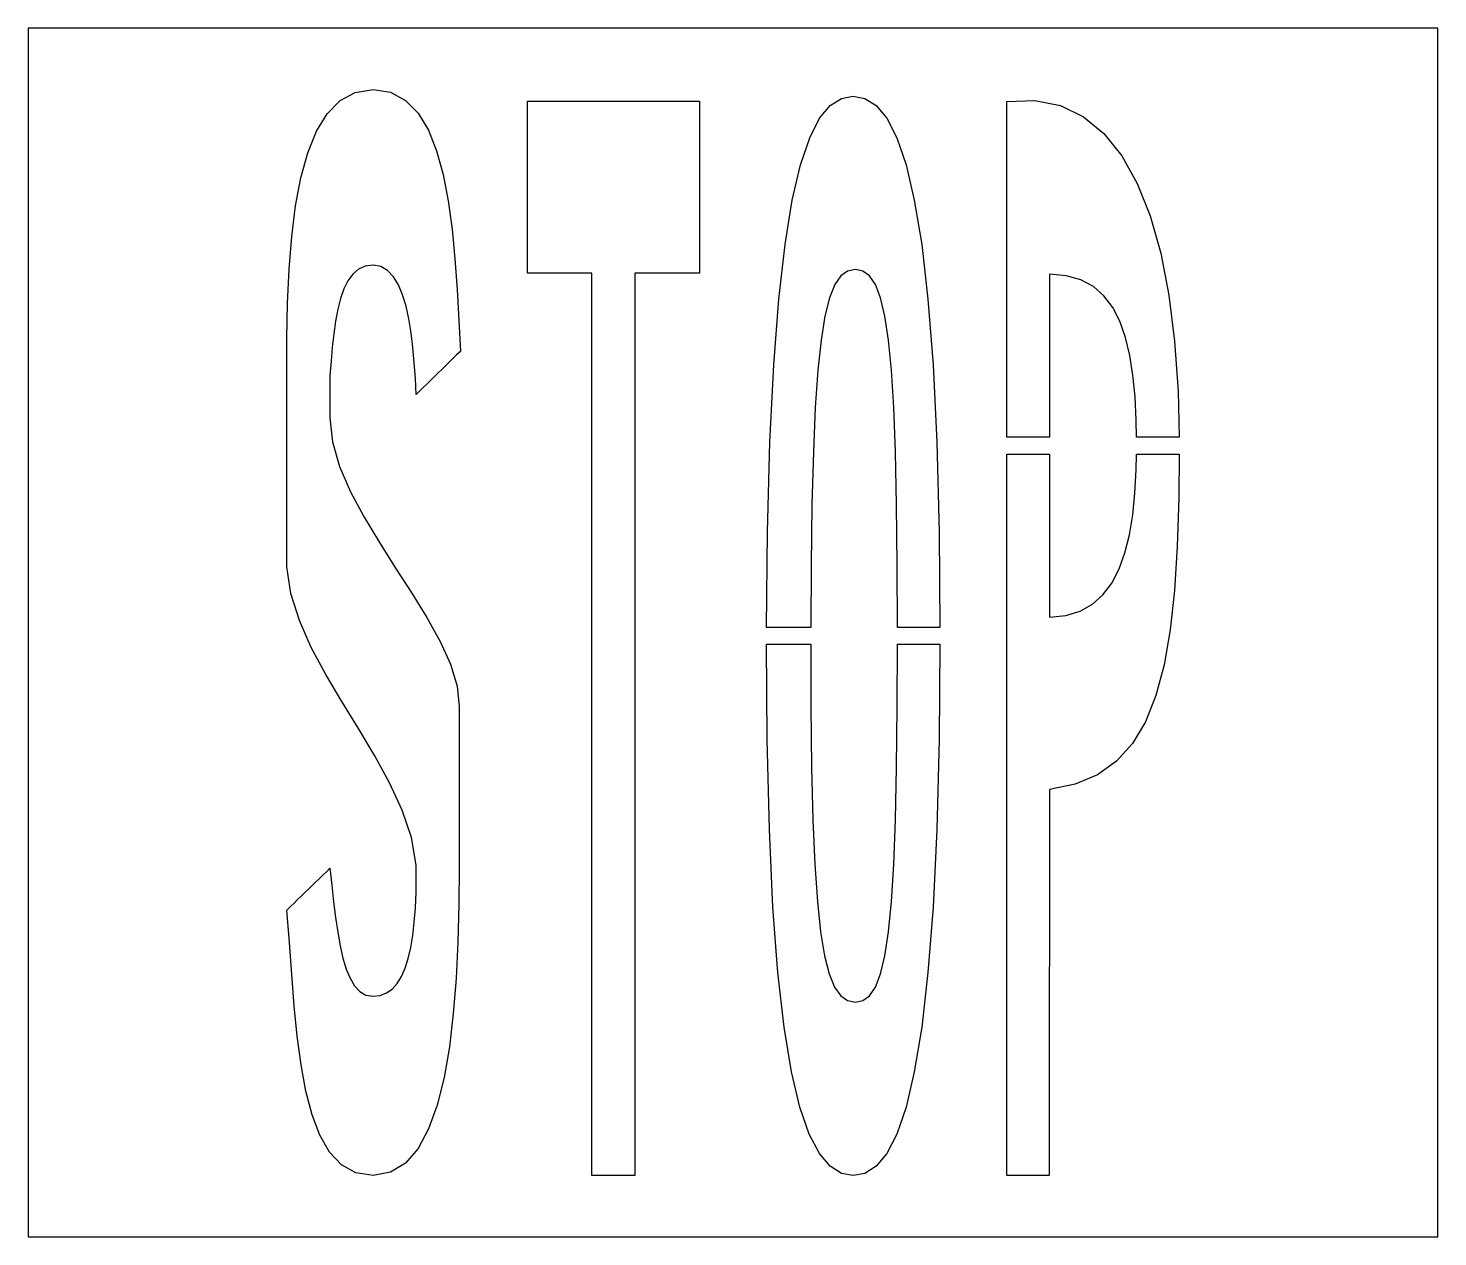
# Model space of a CAD drawing. Extents: x 0 to 63, y 0 to 54.
import ezdxf

# ---------------------------------------------------------------- set-up
doc = ezdxf.new("R2010")
doc.units = 0
doc.layers.add('CUT', color=7, linetype='Continuous')
doc.layers.add('OUTSIDE', color=1, linetype='Continuous')

msp = doc.modelspace()

# ---------------------------------------------------------------- linework, layer by layer
at = {"layer": 'CUT'}
for points in [[(17.4281, 50.2056), (17.8841, 49.4472), (18.2537, 48.5256), (18.5465, 47.4696), (18.7769, 46.2936), (18.9497, 45.0264), (19.0745, 43.6968), (19.1753, 42.3288), (19.2473, 40.9416), (19.3145, 39.5592), (19.1465, 39.4008), (18.9833, 39.2376), (18.8201, 39.0792), (18.6521, 38.916), (18.4889, 38.7576), (18.3257, 38.5992), (18.1577, 38.436), (17.9945, 38.2776), (17.8313, 38.1144), (17.6633, 37.956), (17.5001, 37.7976), (17.3369, 37.6344), (17.3033, 38.3448), (17.2553, 39.0504), (17.1977, 39.732), (17.1161, 40.3896), (17.0153, 41.0088), (16.8905, 41.58), (16.7321, 42.0888), (16.5497, 42.5352), (16.3241, 42.8952), (16.0649, 43.1688), (15.7625, 43.3464), (15.4121, 43.4088), (15.0617, 43.3656), (14.7641, 43.2312), (14.5049, 43.0152), (14.2889, 42.7176), (14.1065, 42.3528), (13.9577, 41.9304), (13.8329, 41.4456), (13.7369, 40.9176), (13.6553, 40.3464), (13.5881, 39.7464), (13.5353, 39.1176), (13.4873, 38.4696), (13.4873, 38.3112), (13.4873, 38.1576), (13.4873, 37.9992), (13.4873, 37.8456), (13.4873, 37.6872), (13.4873, 37.5336), (13.4873, 37.3752), (13.4873, 37.2216), (13.4873, 37.0632), (13.4873, 36.9096), (13.4873, 36.7512), (13.4873, 36.5976), (13.6025, 35.5176), (13.9193, 34.4136), (14.4041, 33.2904), (15.0089, 32.1528), (15.6953, 31.0152), (16.4201, 29.8776), (17.1449, 28.7592), (17.8217, 27.6648), (18.4121, 26.604), (18.8777, 25.5816), (19.1753, 24.6072), (19.2617, 23.6952), (19.2617, 23.1), (19.2617, 22.5), (19.2617, 21.9048), (19.2617, 21.3048), (19.2617, 20.7048), (19.2617, 20.1096), (19.2617, 19.5096), (19.2617, 18.9144), (19.2617, 18.3144), (19.2617, 17.7144), (19.2617, 17.1192), (19.2617, 16.5192), (19.2425, 14.844), (19.2041, 13.1736), (19.1225, 11.5416), (18.9977, 9.972), (18.8249, 8.4888), (18.5849, 7.1208), (18.2777, 5.8872), (17.8937, 4.8216), (17.4233, 3.948), (16.8569, 3.2952), (16.1897, 2.8824), (15.4121, 2.7384), (14.6393, 2.8632), (13.9961, 3.2184), (13.4633, 3.78), (13.0313, 4.5336), (12.6857, 5.4504), (12.4121, 6.5064), (12.1961, 7.6872), (12.0281, 8.964), (11.8937, 10.3128), (11.7833, 11.7192), (11.6729, 13.1544), (11.5625, 14.5944), (11.7209, 14.7528), (11.8841, 14.9064), (12.0425, 15.0648), (12.2057, 15.2184), (12.3641, 15.3768), (12.5225, 15.5304), (12.6857, 15.6888), (12.8441, 15.8424), (13.0073, 16.0008), (13.1657, 16.1544), (13.3289, 16.3128), (13.4873, 16.4664), (13.5689, 15.708), (13.6505, 14.9736), (13.7369, 14.2728), (13.8329, 13.6152), (13.9433, 13.0056), (14.0681, 12.4536), (14.2121, 11.964), (14.3849, 11.5512), (14.5865, 11.2104), (14.8217, 10.9608), (15.0953, 10.8024), (15.4121, 10.7496), (15.7337, 10.7832), (16.0169, 10.8936), (16.2713, 11.0712), (16.4921, 11.316), (16.6841, 11.628), (16.8473, 12.0024), (16.9865, 12.4344), (17.0969, 12.924), (17.1881, 13.4664), (17.2553, 14.0568), (17.3033, 14.6952), (17.3369, 15.3768), (17.3465, 16.6104), (17.1257, 17.8392), (16.7129, 19.0632), (16.1513, 20.2824), (15.4889, 21.4968), (14.7593, 22.7112), (14.0153, 23.9208), (13.3001, 25.1256), (12.6521, 26.3304), (12.1193, 27.5352), (11.7401, 28.7352), (11.5625, 29.94), (11.5625, 30.6552), (11.5625, 31.3704), (11.5625, 32.0856), (11.5625, 32.8008), (11.5625, 33.5112), (11.5625, 34.2264), (11.5625, 34.9416), (11.5625, 35.6568), (11.5625, 36.372), (11.5625, 37.0872), (11.5625, 37.8024), (11.5625, 38.5176), (11.5625, 40.1304), (11.5961, 41.7144), (11.6633, 43.2408), (11.7833, 44.7), (11.9513, 46.0632), (12.1865, 47.316), (12.4985, 48.4344), (12.8873, 49.3944), (13.3625, 50.1768), (13.9385, 50.7624), (14.6153, 51.132), (15.4121, 51.2616), (16.1993, 51.1368), (16.8665, 50.7768)], [(27.1145, 2.7384), (25.1945, 2.7384), (25.1945, 43.0584), (22.3145, 43.0584), (22.3145, 50.7384), (29.9993, 50.7384), (29.9993, 43.0584), (27.1145, 43.0584)], [(39.9353, 44.3352), (40.2137, 41.892), (40.4393, 38.964), (40.6025, 35.5032), (40.7081, 31.4808), (40.7389, 27.2248), (38.8493, 27.2248), (38.8409, 29.9928), (38.8121, 32.724), (38.7593, 35.0712), (38.6825, 37.0584), (38.5817, 38.7144), (38.4521, 40.068), (38.2889, 41.1384), (38.0969, 41.9544), (37.8713, 42.5448), (37.6073, 42.9336), (37.3097, 43.1496), (36.9689, 43.212), (36.6233, 43.1496), (36.3209, 42.9336), (36.0473, 42.5448), (35.8121, 41.9544), (35.6105, 41.1384), (35.4377, 40.068), (35.2937, 38.7144), (35.1785, 37.0584), (35.0921, 35.0712), (35.0297, 32.724), (34.9913, 29.9928), (34.9744, 27.2248), (33.0028, 27.2248), (33.0425, 31.4808), (33.1529, 35.5032), (33.3209, 38.964), (33.5513, 41.892), (33.8249, 44.3352), (34.1513, 46.3224), (34.5209, 47.9016), (34.9289, 49.1064), (35.3705, 49.9752), (35.8457, 50.5464), (36.3497, 50.8632), (36.8729, 50.9592), (37.3961, 50.8632), (37.9001, 50.5464), (38.3753, 49.9752), (38.8217, 49.1064), (39.2345, 47.9016), (39.6041, 46.3224)], [(50.1449, 45.612), (50.6153, 43.9416), (50.9801, 42.0744), (51.2393, 40.02), (51.3929, 37.7832), (51.4341, 35.7208), (49.5309, 35.7208), (49.5209, 36.4872), (49.4681, 37.5288), (49.3769, 38.4936), (49.2377, 39.3816), (49.0457, 40.188), (48.7913, 40.9032), (48.4745, 41.5224), (48.0809, 42.0408), (47.6057, 42.4584), (47.0489, 42.756), (46.3961, 42.9432), (45.6473, 43.0056), (45.6473, 41.7288), (45.6473, 40.452), (45.6473, 39.1752), (45.6473, 37.8984), (45.6473, 36.6216), (45.6473, 35.7208), (43.7417, 35.7208), (43.7417, 38.7336), (43.7417, 42.732), (43.7417, 46.7256), (43.7417, 50.7192), (44.9945, 50.772), (46.1369, 50.5416), (47.1593, 50.0472), (48.0713, 49.2936), (48.8729, 48.2952), (49.5641, 47.0664)], [(51.0329, 27.1128), (50.7641, 25.548), (50.3993, 24.1848), (49.9289, 23.0136), (49.3481, 22.0344), (48.6377, 21.2472), (47.7929, 20.6424), (46.7993, 20.22), (45.6473, 19.98), (45.6473, 18.5448), (45.6473, 17.1096), (45.6425, 15.6696), (45.6425, 14.2344), (45.6425, 12.7944), (45.6377, 11.3592), (45.6377, 9.924), (45.6329, 8.484), (45.6329, 7.0488), (45.6329, 5.6088), (45.6329, 4.1736), (45.6329, 2.7384), (45.4745, 2.7384), (45.3161, 2.7384), (45.1577, 2.7384), (44.9993, 2.7384), (44.8409, 2.7384), (44.6873, 2.7384), (44.5289, 2.7384), (44.3705, 2.7384), (44.2169, 2.7384), (44.0585, 2.7384), (43.9001, 2.7384), (43.7417, 2.7384), (43.7417, 6.732), (43.7417, 10.7256), (43.7417, 14.724), (43.7417, 18.7224), (43.7417, 22.7256), (43.7417, 26.7288), (43.7417, 30.732), (43.7417, 34.7352), (43.7417, 34.9688), (45.6473, 34.9688), (45.6473, 34.068), (45.6473, 32.7912), (45.6473, 31.5144), (45.6473, 30.2376), (45.6473, 28.9608), (45.6473, 27.684), (46.3721, 27.756), (47.0105, 27.948), (47.5625, 28.26), (48.0329, 28.6824), (48.4265, 29.2104), (48.7529, 29.8392), (49.0169, 30.564), (49.2185, 31.3704), (49.3673, 32.2632), (49.4633, 33.2328), (49.5209, 34.2744), (49.5299, 34.9688), (51.4375, 34.9688), (51.4217, 33.0072), (51.3545, 30.8376), (51.2297, 28.8744)], [(40.4393, 14.7336), (40.2137, 11.8056), (39.9353, 9.3624), (39.6041, 7.3752), (39.2345, 5.796), (38.8217, 4.5912), (38.3753, 3.7224), (37.9001, 3.1512), (37.3961, 2.8344), (36.8729, 2.7384), (36.3449, 2.8344), (35.8409, 3.1512), (35.3609, 3.7224), (34.9097, 4.5912), (34.4921, 5.796), (34.1177, 7.3752), (33.7865, 9.3624), (33.5081, 11.8056), (33.2873, 14.7336), (33.1241, 18.1944), (33.0233, 22.2168), (33.0012, 26.4728), (34.9726, 26.4728), (34.9769, 23.7048), (35.0105, 20.9736), (35.0681, 18.6264), (35.1545, 16.6392), (35.2697, 14.9832), (35.4137, 13.6296), (35.5913, 12.5592), (35.7977, 11.7432), (36.0425, 11.1528), (36.3161, 10.764), (36.6233, 10.5528), (36.9689, 10.4856), (37.3097, 10.5528), (37.6073, 10.764), (37.8713, 11.1528), (38.0969, 11.7432), (38.2889, 12.5592), (38.4521, 13.6296), (38.5817, 14.9832), (38.6825, 16.6392), (38.7593, 18.6264), (38.8121, 20.9736), (38.8409, 23.7048), (38.8493, 26.4728), (40.7389, 26.4728), (40.7081, 22.2168), (40.6025, 18.1944)]]:
    msp.add_lwpolyline(points, close=True, dxfattribs=at)
at = {"layer": 'OUTSIDE'}
msp.add_lwpolyline([(0, 0), (63, 0), (63, 54), (0, 54)], close=True, dxfattribs=at)

doc.saveas('drawing.dxf')
